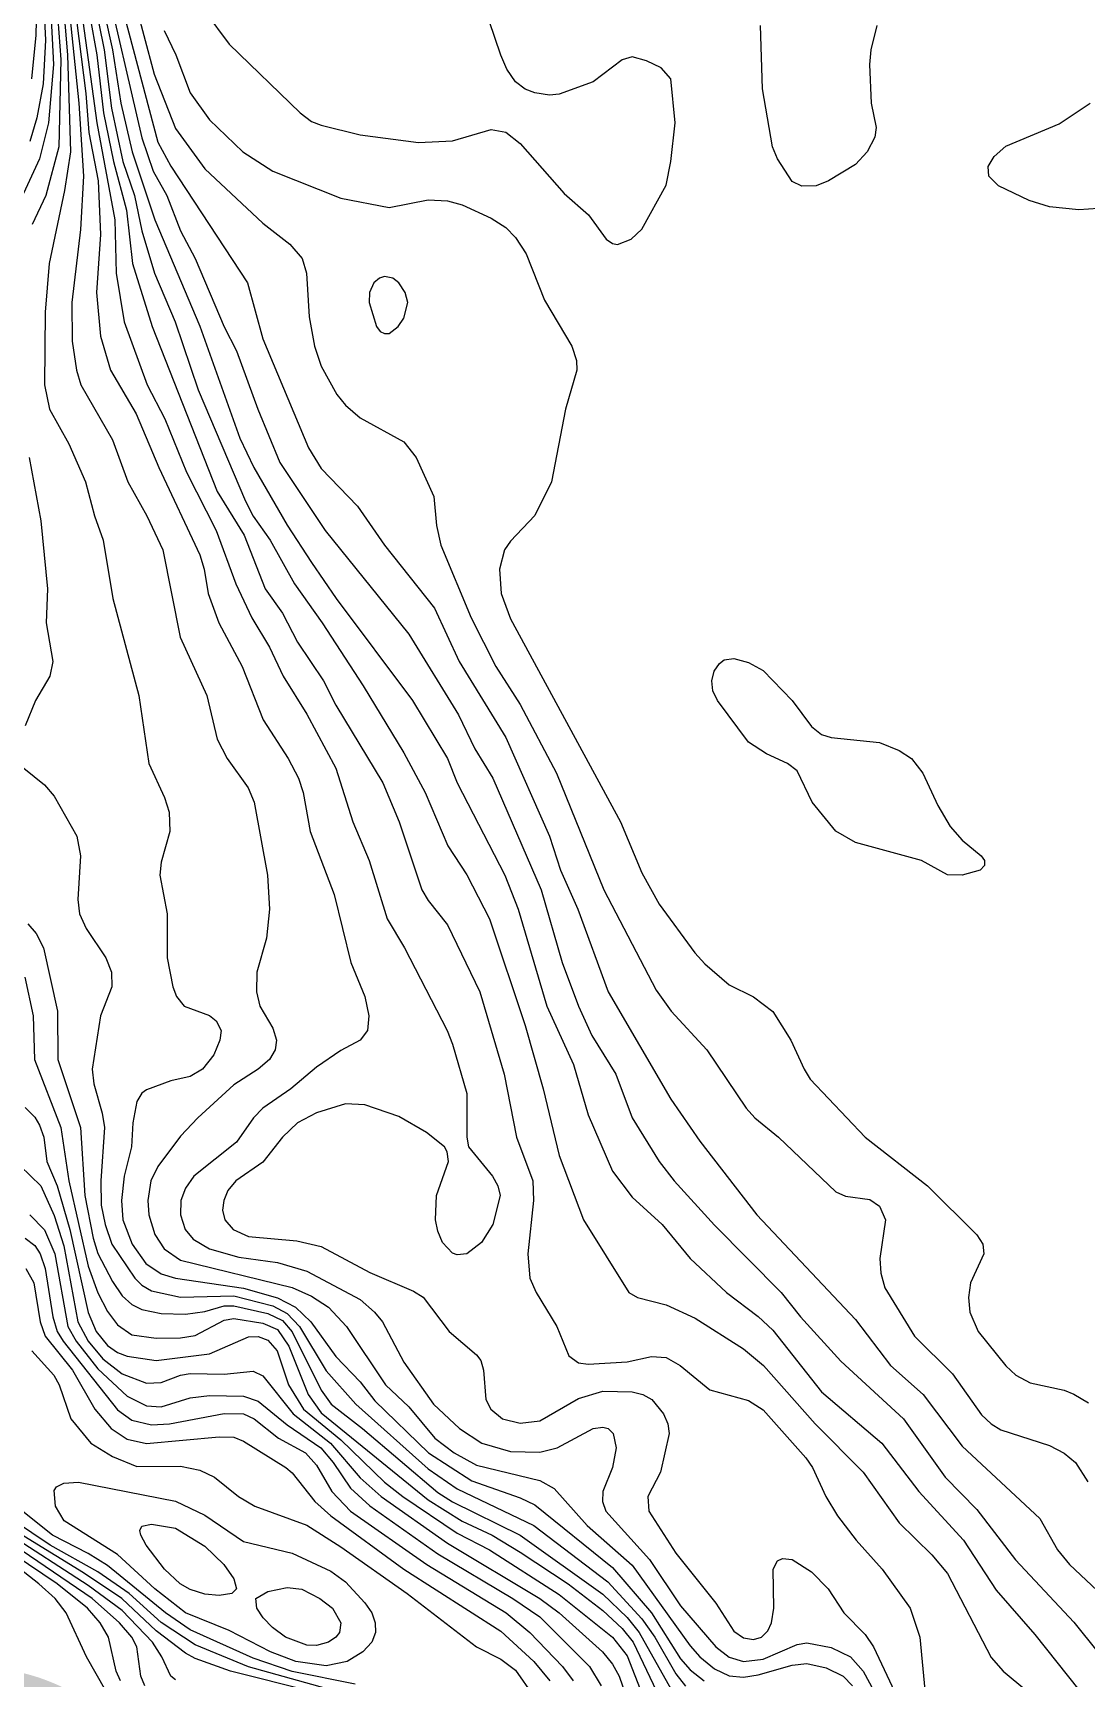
# Model space of a CAD drawing. Extents: x 474277 to 475042, y 254928 to 255625.
# Drawn here: x 474968.91 to 474985.54, y 255284.34 to 255310.33 of the extents above; entities that cross this region are included whole.
import ezdxf

# ---------------------------------------------------------------- set-up
doc = ezdxf.new("R2010")
doc.units = 0
doc.header["$MEASUREMENT"] = 0
doc.layers.add('BaseMapV2_DTM_export_MonNov09090547073261 — entities', color=1, linetype='CONTINUOUS')
doc.styles.get("Standard").update_dxf_attribs({"font": 'romans.shx'})

msp = doc.modelspace()

# ---------------------------------------------------------------- linework, layer by layer
at = {"layer": 'BaseMapV2_DTM_export_MonNov09090547073261 — entities', "color": 15, "linetype": 'Continuous', "true_color": 0xb7484b}
for points in [[(474969.338, 255311.363, 84.5), (474969.456, 255309.983, 84.5), (474969.503, 255308.449, 84.5), (474969.407, 255307.836, 84.5), (474969.165, 255306.686, 84.5), (474969.104, 255305.919, 84.5), (474969.091, 255304.769, 84.5), (474969.17, 255304.386, 84.5), (474969.476, 255303.837, 84.5), (474969.739, 255303.235, 84.5), (474969.881, 255302.699, 84.5), (474970.017, 255302.315, 84.5), (474970.174, 255301.395, 84.5), (474970.581, 255299.862, 84.5), (474970.738, 255298.788, 84.5), (474970.99, 255298.251, 84.5), (474971.061, 255298.021, 84.5), (474971.071, 255297.715, 84.5), (474970.933, 255297.23, 84.5), (474970.915, 255297.025, 84.5), (474971.031, 255296.411, 84.5), (474971.031, 255295.721, 84.5), (474971.121, 255295.261, 84.5), (474971.177, 255295.108, 84.5), (474971.296, 255294.954, 84.5), (474971.7, 255294.808, 84.5), (474971.803, 255294.724, 84.5), (474971.881, 255294.571, 84.5), (474971.861, 255294.418, 84.5), (474971.767, 255294.188, 84.5), (474971.588, 255293.958, 84.5), (474971.393, 255293.843, 84.5), (474971.087, 255293.776, 84.5), (474970.703, 255293.634, 84.5), (474970.627, 255293.579, 84.5), (474970.55, 255293.45, 84.5), (474970.486, 255293.114, 84.5), (474970.466, 255292.731, 84.5), (474970.348, 255292.271, 84.5), (474970.308, 255291.887, 84.5), (474970.331, 255291.581, 84.5), (474970.477, 255291.197, 84.5), (474970.691, 255290.891, 84.5), (474970.933, 255290.726, 84.5), (474971.163, 255290.66, 84.5), (474972.237, 255290.499, 84.5), (474972.773, 255290.347, 84.5), (474973.054, 255290.2, 84.5), (474973.3, 255289.97, 84.5), (474973.694, 255289.419, 84.5), (474974.077, 255289.021, 84.5), (474974.307, 255288.72, 84.5), (474975.157, 255287.9, 84.5), (474975.841, 255287.455, 84.5), (474976.607, 255287.188, 84.5), (474976.837, 255287.079, 84.5), (474978.064, 255286.088, 84.5), (474978.681, 255285.37, 84.5), (474979.138, 255284.645, 84.5), (474979.291, 255284.472, 84.5), (474979.51, 255284.296, 84.5)], [(474969.411, 255311.363, 84.25), (474969.634, 255309.216, 84.25), (474969.707, 255308.066, 84.25), (474969.659, 255307.223, 84.25), (474969.524, 255306.072, 84.25), (474969.532, 255305.459, 84.25), (474969.597, 255304.999, 84.25), (474969.668, 255304.769, 84.25), (474970.166, 255303.899, 84.25), (474970.408, 255303.235, 84.25), (474970.711, 255302.699, 84.25), (474970.961, 255302.162, 84.25), (474971.233, 255300.782, 84.25), (474971.658, 255299.862, 84.25), (474971.821, 255299.172, 84.25), (474971.975, 255298.865, 84.25), (474972.309, 255298.405, 84.25), (474972.402, 255298.175, 84.25), (474972.615, 255297.025, 84.25), (474972.646, 255296.488, 84.25), (474972.599, 255296.028, 84.25), (474972.448, 255295.491, 84.25), (474972.44, 255295.184, 84.25), (474972.494, 255294.954, 84.25), (474972.697, 255294.605, 84.25), (474972.756, 255294.418, 84.25), (474972.737, 255294.264, 84.25), (474972.644, 255294.111, 84.25), (474972.466, 255293.958, 84.25), (474972.083, 255293.712, 84.25), (474971.515, 255293.191, 84.25), (474971.24, 255292.903, 84.25), (474970.88, 255292.424, 84.25), (474970.774, 255292.194, 84.25), (474970.722, 255291.887, 84.25), (474970.742, 255291.657, 84.25), (474970.837, 255291.351, 84.25), (474970.981, 255291.121, 84.25), (474971.24, 255290.941, 84.25), (474973.004, 255290.51, 84.25), (474973.31, 255290.376, 84.25), (474973.577, 255290.2, 84.25), (474973.864, 255289.894, 84.25), (474974.478, 255288.974, 84.25), (474974.844, 255288.629, 84.25), (474975.259, 255288.13, 84.25), (474975.563, 255287.9, 84.25), (474975.917, 255287.704, 84.25), (474976.914, 255287.464, 84.25), (474977.144, 255287.338, 84.25), (474977.663, 255286.75, 84.25), (474978.371, 255286.125, 84.25), (474979.291, 255284.849, 84.25), (474979.444, 255284.678, 84.25), (474979.674, 255284.489, 84.25), (474979.904, 255284.38, 84.25), (474980.134, 255284.357, 84.25), (474980.364, 255284.393, 84.25), (474980.901, 255284.546, 84.25), (474981.131, 255284.57, 84.25), (474981.438, 255284.504, 84.25), (474981.707, 255284.373, 84.25), (474981.852, 255284.22, 84.25)], [(474969.491, 255311.363, 84), (474969.744, 255309.369, 84), (474969.795, 255308.756, 84), (474969.938, 255307.989, 84), (474969.977, 255307.146, 84), (474969.912, 255306.226, 84), (474969.975, 255305.536, 84), (474970.136, 255304.999, 84), (474970.541, 255304.309, 84), (474970.899, 255303.465, 84), (474971.543, 255302.085, 84), (474971.616, 255301.855, 84), (474971.679, 255301.472, 84), (474971.844, 255301.012, 84), (474972.215, 255300.322, 84), (474972.546, 255299.478, 84), (474972.941, 255298.865, 84), (474973.103, 255298.558, 84), (474973.179, 255298.328, 84), (474973.29, 255297.715, 84), (474973.668, 255296.718, 84), (474973.928, 255295.644, 84), (474974.149, 255295.108, 84), (474974.214, 255294.801, 84), (474974.195, 255294.571, 84), (474974.077, 255294.419, 84), (474973.77, 255294.255, 84), (474973.387, 255293.994, 84), (474972.985, 255293.651, 84), (474972.538, 255293.344, 84), (474972.392, 255293.191, 84), (474972.123, 255292.807, 84), (474971.449, 255292.271, 84), (474971.317, 255292.079, 84), (474971.247, 255291.887, 84), (474971.24, 255291.657, 84), (474971.314, 255291.427, 84), (474971.441, 255291.274, 84), (474971.699, 255291.121, 84), (474972.16, 255290.988, 84), (474972.773, 255290.908, 84), (474973.234, 255290.769, 84), (474974.077, 255290.32, 84), (474974.304, 255290.124, 84), (474974.429, 255289.97, 84), (474974.767, 255289.331, 84), (474975.238, 255288.667, 84), (474975.644, 255288.284, 84), (474976.001, 255288.054, 84), (474976.454, 255287.92, 84), (474976.914, 255287.91, 84), (474977.187, 255287.977, 84), (474977.757, 255288.283, 84), (474977.911, 255288.306, 84), (474977.994, 255288.284, 84), (474978.072, 255288.207, 84), (474978.122, 255287.977, 84), (474978.065, 255287.67, 84), (474977.91, 255287.287, 84), (474977.907, 255287.133, 84), (474977.96, 255286.98, 84), (474978.645, 255286.213, 84), (474979.138, 255285.485, 84), (474979.694, 255284.833, 84), (474979.904, 255284.672, 84), (474980.134, 255284.602, 84), (474980.441, 255284.64, 84), (474980.978, 255284.873, 84), (474981.131, 255284.897, 84), (474981.515, 255284.825, 84), (474981.821, 255284.678, 84), (474982.021, 255284.45, 84), (474982.394, 255283.76, 84)], [(474969.58, 255311.363, 83.75), (474969.919, 255308.909, 83.75), (474970.205, 255307.376, 83.75), (474970.222, 255306.532, 83.75), (474970.353, 255305.766, 83.75), (474970.715, 255304.769, 83.75), (474970.991, 255304.232, 83.75), (474971.334, 255303.389, 83.75), (474971.803, 255302.469, 83.75), (474972.116, 255301.625, 83.75), (474972.366, 255301.088, 83.75), (474972.647, 255300.628, 83.75), (474972.862, 255300.168, 83.75), (474973.234, 255299.566, 83.75), (474973.696, 255298.712, 83.75), (474973.96, 255297.868, 83.75), (474974.222, 255297.255, 83.75), (474974.506, 255296.335, 83.75), (474974.777, 255295.874, 83.75), (474975.452, 255294.571, 83.75), (474975.534, 255294.357, 83.75), (474975.763, 255293.574, 83.75), (474975.764, 255292.884, 83.75), (474975.789, 255292.731, 83.75), (474976.168, 255292.271, 83.75), (474976.254, 255292.117, 83.75), (474976.287, 255291.964, 83.75), (474976.175, 255291.504, 83.75), (474975.994, 255291.223, 83.75), (474975.764, 255291.045, 83.75), (474975.61, 255291.026, 83.75), (474975.534, 255291.051, 83.75), (474975.38, 255291.224, 83.75), (474975.304, 255291.399, 83.75), (474975.266, 255291.581, 83.75), (474975.285, 255291.964, 83.75), (474975.471, 255292.501, 83.75), (474975.45, 255292.654, 83.75), (474975.408, 255292.731, 83.75), (474975.127, 255292.961, 83.75), (474974.69, 255293.213, 83.75), (474974.154, 255293.395, 83.75), (474973.847, 255293.41, 83.75), (474973.387, 255293.269, 83.75), (474973.088, 255293.114, 83.75), (474972.85, 255292.885, 83.75), (474972.543, 255292.493, 83.75), (474972.114, 255292.194, 83.75), (474971.986, 255292.041, 83.75), (474971.922, 255291.887, 83.75), (474971.905, 255291.734, 83.75), (474971.938, 255291.581, 83.75), (474972.072, 255291.427, 83.75), (474972.313, 255291.315, 83.75), (474973.08, 255291.249, 83.75), (474973.464, 255291.158, 83.75), (474974.23, 255290.749, 83.75), (474974.92, 255290.453, 83.75), (474975.074, 255290.359, 83.75), (474975.482, 255289.817, 83.75), (474975.917, 255289.45, 83.75), (474975.984, 255289.357, 83.75), (474976.023, 255289.204, 83.75), (474976.062, 255288.744, 83.75), (474976.139, 255288.59, 83.75), (474976.323, 255288.437, 83.75), (474976.607, 255288.371, 83.75), (474976.914, 255288.404, 83.75), (474977.527, 255288.757, 83.75), (474977.911, 255288.873, 83.75), (474978.371, 255288.864, 83.75), (474978.544, 255288.82, 83.75), (474978.686, 255288.744, 83.75), (474978.868, 255288.514, 83.75), (474978.935, 255288.36, 83.75), (474978.955, 255288.207, 83.75), (474978.823, 255287.593, 83.75), (474978.619, 255287.21, 83.75), (474978.634, 255286.98, 83.75), (474979.061, 255286.316, 83.75), (474979.694, 255285.523, 83.75), (474979.981, 255285.082, 83.75), (474980.134, 255284.979, 83.75), (474980.288, 255284.952, 83.75), (474980.414, 255284.986, 83.75), (474980.518, 255285.089, 83.75), (474980.572, 255285.216, 83.75), (474980.609, 255285.447, 83.75), (474980.598, 255286.06, 83.75), (474980.671, 255286.195, 83.75), (474980.748, 255286.231, 83.75), (474980.901, 255286.217, 83.75), (474981.208, 255286.021, 83.75), (474981.47, 255285.753, 83.75), (474981.718, 255285.37, 83.75), (474982.051, 255285.03, 83.75), (474982.182, 255284.833, 83.75), (474982.725, 255283.683, 83.75)], [(474969.789, 255311.286, 83.25), (474970.035, 255310.06, 83.25), (474970.151, 255309.139, 83.25), (474970.331, 255308.296, 83.25), (474970.515, 255307.759, 83.25), (474970.627, 255307.201, 83.25), (474970.829, 255306.532, 83.25), (474971.155, 255305.766, 83.25), (474971.517, 255304.692, 83.25), (474972.266, 255302.929, 83.25), (474972.39, 255302.693, 83.25), (474972.656, 255302.315, 83.25), (474973.041, 255301.625, 83.25), (474973.478, 255301.012, 83.25), (474974.126, 255300.015, 83.25), (474974.767, 255298.957, 83.25), (474975.102, 255298.328, 83.25), (474975.462, 255297.485, 83.25), (474975.764, 255297.029, 83.25), (474976.121, 255296.335, 83.25), (474976.682, 255294.648, 83.25), (474976.97, 255293.651, 83.25), (474977.221, 255292.596, 83.25), (474977.607, 255291.581, 83.25), (474978.323, 255290.43, 83.25), (474978.459, 255290.354, 83.25), (474978.908, 255290.24, 83.25), (474979.368, 255290.029, 83.25), (474980.134, 255289.543, 83.25), (474980.448, 255289.28, 83.25), (474981.261, 255288.36, 83.25), (474982.024, 255287.593, 83.25), (474982.588, 255286.793, 83.25), (474983.108, 255286.29, 83.25), (474983.355, 255285.994, 83.25), (474984.045, 255284.669, 83.25), (474984.232, 255284.45, 83.25), (474984.608, 255284.143, 83.25)], [(474970.025, 255311.286, 82.75), (474970.627, 255308.673, 82.75), (474970.807, 255308.143, 82.75), (474971.027, 255307.759, 82.75), (474971.24, 255307.201, 82.75), (474971.471, 255306.763, 82.75), (474971.93, 255305.686, 82.75), (474972.126, 255305.306, 82.75), (474972.459, 255304.386, 82.75), (474972.808, 255303.542, 82.75), (474973.527, 255302.469, 82.75), (474974.844, 255300.832, 82.75), (474975.632, 255299.555, 82.75), (474975.89, 255299.018, 82.75), (474976.172, 255298.558, 82.75), (474976.936, 255296.795, 82.75), (474977.267, 255295.644, 82.75), (474977.528, 255294.954, 82.75), (474977.738, 255294.494, 82.75), (474978.113, 255293.881, 82.75), (474978.374, 255293.191, 82.75), (474978.801, 255292.501, 82.75), (474979.034, 255292.194, 82.75), (474979.674, 255291.495, 82.75), (474980.726, 255290.43, 82.75), (474981.033, 255290.047, 82.75), (474981.668, 255289.35, 82.75), (474982.659, 255288.437, 82.75), (474983.315, 255287.517, 82.75), (474983.815, 255287.005, 82.75), (474984.428, 255286.209, 82.75), (474985.348, 255285.225, 82.75), (474985.732, 255284.746, 82.75)], [(474970.171, 255311.286, 82.5), (474970.884, 255308.603, 82.5), (474971.087, 255308.221, 82.5), (474972.299, 255306.379, 82.5), (474972.543, 255305.498, 82.5), (474973.262, 255303.772, 82.5), (474973.464, 255303.448, 82.5), (474974.035, 255302.852, 82.5), (474974.46, 255302.239, 82.5), (474975.249, 255301.242, 82.5), (474975.641, 255300.398, 82.5), (474976.377, 255299.196, 82.5), (474977.07, 255297.638, 82.5), (474977.239, 255297.101, 82.5), (474977.514, 255296.488, 82.5), (474977.992, 255295.184, 82.5), (474978.984, 255293.484, 82.5), (474979.444, 255292.821, 82.5), (474980.343, 255291.657, 82.5), (474981.898, 255290.007, 82.5), (474982.453, 255289.28, 82.5), (474982.971, 255288.82, 82.5), (474983.585, 255288.004, 82.5), (474984.812, 255286.862, 82.5), (474985.092, 255286.367, 82.5), (474985.28, 255286.137, 82.5), (474986.422, 255285.063, 82.5)], [(474969.697, 255311.21, 83.5), (474969.917, 255309.983, 83.5), (474970.026, 255309.063, 83.5), (474970.184, 255308.296, 83.5), (474970.386, 255307.529, 83.5), (474970.483, 255306.686, 83.5), (474970.792, 255305.689, 83.5), (474971.82, 255303.082, 83.5), (474972.248, 255302.392, 83.5), (474972.578, 255301.549, 83.5), (474972.851, 255301.165, 83.5), (474973.089, 255300.705, 83.5), (474973.501, 255300.092, 83.5), (474973.694, 255299.709, 83.5), (474974.436, 255298.481, 83.5), (474974.691, 255297.868, 83.5), (474975.05, 255296.795, 83.5), (474975.15, 255296.624, 83.5), (474975.457, 255296.242, 83.5), (474975.97, 255295.184, 83.5), (474976.352, 255293.881, 83.5), (474976.548, 255292.884, 83.5), (474976.803, 255292.194, 83.5), (474976.814, 255291.887, 83.5), (474976.725, 255291.044, 83.5), (474976.755, 255290.66, 83.5), (474976.855, 255290.43, 83.5), (474977.185, 255289.894, 83.5), (474977.371, 255289.434, 83.5), (474977.527, 255289.322, 83.5), (474977.681, 255289.299, 83.5), (474978.294, 255289.337, 83.5), (474978.678, 255289.424, 83.5), (474978.908, 255289.408, 83.5), (474979.131, 255289.28, 83.5), (474979.598, 255288.895, 83.5), (474980.211, 255288.727, 83.5), (474980.441, 255288.578, 83.5), (474981.118, 255287.823, 83.5), (474981.223, 255287.67, 83.5), (474981.433, 255287.21, 83.5), (474981.617, 255286.903, 83.5), (474981.911, 255286.52, 83.5), (474982.319, 255286.06, 83.5), (474982.762, 255285.447, 83.5), (474982.914, 255284.986, 83.5), (474983.012, 255283.99, 83.5)], [(474969.915, 255311.21, 83), (474970.167, 255310.06, 83), (474970.297, 255309.216, 83), (474970.476, 255308.449, 83), (474970.836, 255307.376, 83), (474971.547, 255305.694, 83), (474972.177, 255303.925, 83), (474972.397, 255303.465, 83), (474972.927, 255302.55, 83), (474973.31, 255301.961, 83), (474973.7, 255301.395, 83), (474974.902, 255299.785, 83), (474975.457, 255298.865, 83), (474975.611, 255298.481, 83), (474976.36, 255297.025, 83), (474976.574, 255296.488, 83), (474977.025, 255294.954, 83), (474977.449, 255294.034, 83), (474977.681, 255293.239, 83), (474978.063, 255292.347, 83), (474978.371, 255291.936, 83), (474978.845, 255291.504, 83), (474979.287, 255290.967, 83), (474979.862, 255290.43, 83), (474980.364, 255290.051, 83), (474980.594, 255289.836, 83), (474981.361, 255288.862, 83), (474982.315, 255288.054, 83), (474982.901, 255287.287, 83), (474983.605, 255286.52, 83), (474984.122, 255285.733, 83), (474984.735, 255285.029, 83), (474985.425, 255284.156, 83)], [(474969.188, 255310.75, 85), (474969.234, 255309.83, 85), (474969.158, 255308.909, 85), (474969.016, 255308.338, 85), (474968.532, 255307.299, 85)], [(474969.081, 255310.75, 85.25), (474969.106, 255310.213, 85.25), (474969.07, 255309.523, 85.25), (474968.972, 255308.986, 85.25), (474968.863, 255308.615, 85.25)], [(474968.964, 255310.75, 85.5), (474968.956, 255310.29, 85.5), (474968.888, 255309.6, 85.5)], [(474969.286, 255310.75, 84.75), (474969.352, 255309.906, 84.75), (474969.317, 255308.526, 84.75), (474969.114, 255307.759, 84.75), (474968.896, 255307.299, 84.75)], [(474970.497, 255310.903, 82.25), (474970.827, 255309.676, 82.25), (474971.163, 255308.816, 82.25), (474971.623, 255308.179, 82.25), (474972.543, 255307.322, 82.25), (474972.965, 255306.993, 82.25), (474973.162, 255306.763, 82.25), (474973.229, 255306.532, 82.25), (474973.271, 255305.842, 82.25), (474973.354, 255305.382, 82.25), (474973.464, 255305.066, 82.25), (474973.707, 255304.616, 82.25), (474973.847, 255304.448, 82.25), (474974.077, 255304.246, 82.25), (474974.767, 255303.87, 82.25), (474974.963, 255303.619, 82.25), (474975.243, 255303.005, 82.25), (474975.282, 255302.545, 82.25), (474975.351, 255302.239, 82.25), (474975.832, 255301.088, 82.25), (474976.222, 255300.322, 82.25), (474976.607, 255299.718, 82.25), (474977.177, 255298.635, 82.25), (474977.926, 255296.795, 82.25), (474978.754, 255295.208, 82.25), (474978.991, 255294.878, 82.25), (474979.551, 255294.264, 82.25), (474980.176, 255293.344, 82.25), (474980.309, 255293.191, 82.25), (474980.683, 255292.884, 82.25), (474981.591, 255292.023, 82.25), (474981.745, 255291.952, 82.25), (474982.128, 255291.902, 82.25), (474982.281, 255291.798, 82.25), (474982.374, 255291.581, 82.25), (474982.286, 255290.967, 82.25), (474982.3, 255290.737, 82.25), (474982.363, 255290.507, 82.25), (474982.83, 255289.74, 82.25), (474983.431, 255289.148, 82.25), (474983.892, 255288.502, 82.25), (474984.042, 255288.36, 82.25), (474984.198, 255288.264, 82.25), (474984.965, 255288.018, 82.25), (474985.195, 255287.894, 82.25), (474985.375, 255287.747, 82.25), (474985.567, 255287.44, 82.25)], [(474971.623, 255310.664, 81.75), (474972.007, 255310.151, 81.75), (474973.129, 255309.063, 81.75), (474973.31, 255308.93, 81.75), (474973.464, 255308.869, 81.75), (474974.077, 255308.717, 81.75), (474974.997, 255308.598, 81.75), (474975.534, 255308.624, 81.75), (474976.147, 255308.8, 81.75), (474976.377, 255308.76, 81.75), (474976.607, 255308.579, 81.75), (474977.297, 255307.789, 81.75), (474977.684, 255307.453, 81.75), (474977.961, 255307.069, 81.75), (474978.064, 255307.001, 81.75), (474978.141, 255306.987, 81.75)], [(474978.141, 255306.987, 81.75), (474978.356, 255307.069, 81.75), (474978.524, 255307.23, 81.75), (474978.908, 255307.923, 81.75), (474978.985, 255308.296, 81.75), (474979.05, 255308.909, 81.75), (474978.985, 255309.6, 81.75), (474978.831, 255309.776, 81.75), (474978.601, 255309.886, 81.75), (474978.371, 255309.948, 81.75), (474978.217, 255309.901, 81.75), (474977.757, 255309.554, 81.75), (474977.221, 255309.359, 81.75), (474977.067, 255309.345, 81.75), (474976.837, 255309.379, 81.75), (474976.684, 255309.439, 81.75), (474976.531, 255309.557, 81.75), (474976.396, 255309.753, 81.75), (474976.301, 255309.974, 81.75), (474976.114, 255310.52, 81.75)], [(474970.982, 255310.366, 82), (474971.164, 255309.983, 82), (474971.393, 255309.382, 82), (474971.7, 255308.956, 82), (474972.226, 255308.449, 82), (474972.697, 255308.142, 82), (474973.77, 255307.716, 82), (474974.537, 255307.571, 82), (474975.15, 255307.691, 82), (474975.457, 255307.674, 82), (474975.687, 255307.611, 82), (474976.147, 255307.401, 82), (474976.377, 255307.255, 82), (474976.531, 255307.096, 82), (474976.699, 255306.839, 82), (474976.991, 255306.104, 82), (474977.421, 255305.382, 82), (474977.494, 255305.152, 82), (474977.499, 255304.999, 82), (474977.323, 255304.386, 82), (474977.099, 255303.235, 82), (474976.837, 255302.707, 82), (474976.454, 255302.3, 82), (474976.359, 255302.162, 82), (474976.28, 255301.855, 82), (474976.307, 255301.472, 82), (474976.454, 255301.073, 82), (474978.187, 255297.868, 82), (474978.524, 255297.063, 82), (474978.802, 255296.565, 82), (474979.363, 255295.798, 82), (474979.521, 255295.626, 82), (474979.904, 255295.29, 82), (474980.288, 255295.102, 82), (474980.594, 255294.872, 82), (474980.878, 255294.418, 82), (474981.088, 255293.958, 82), (474981.187, 255293.804, 82), (474982.054, 255292.884, 82), (474983.036, 255292.117, 82), (474983.815, 255291.345, 82), (474983.909, 255291.197, 82), (474983.929, 255291.044, 82), (474983.716, 255290.584, 82), (474983.684, 255290.354, 82), (474983.708, 255290.124, 82), (474983.836, 255289.817, 82), (474984.275, 255289.273, 82), (474984.431, 255289.127, 82), (474984.658, 255289.005, 82), (474985.195, 255288.888, 82), (474985.348, 255288.827, 82), (474985.578, 255288.687, 82)], [(474981.281, 255307.913, 82), (474981.055, 255307.907, 82), (474980.901, 255307.979, 82), (474980.671, 255308.34, 82), (474980.589, 255308.526, 82), (474980.431, 255309.446, 82), (474980.401, 255310.443, 82)], [(474982.237, 255310.443, 82), (474982.145, 255310.06, 82), (474982.122, 255309.83, 82), (474982.149, 255309.216, 82), (474982.229, 255308.833, 82), (474982.206, 255308.679, 82), (474982.087, 255308.449, 82), (474981.898, 255308.249, 82), (474981.474, 255307.989, 82), (474981.281, 255307.913, 82)], [(474986.038, 255307.574, 82), (474985.425, 255307.531, 82), (474984.965, 255307.581, 82), (474984.642, 255307.683, 82), (474984.161, 255307.913, 82), (474984.005, 255308.066, 82), (474983.993, 255308.219, 82), (474984.092, 255308.373, 82), (474984.275, 255308.54, 82), (474985.118, 255308.893, 82), (474985.608, 255309.216, 82)], [(474974.537, 255305.581, 82), (474974.678, 255305.689, 82), (474974.767, 255305.821, 82), (474974.829, 255306.072, 82), (474974.786, 255306.226, 82), (474974.69, 255306.38, 82), (474974.595, 255306.456, 82), (474974.46, 255306.479, 82), (474974.384, 255306.456, 82), (474974.292, 255306.379, 82), (474974.224, 255306.226, 82), (474974.219, 255306.072, 82), (474974.334, 255305.689, 82), (474974.395, 255305.612, 82), (474974.46, 255305.578, 82), (474974.537, 255305.581, 82)], [(474968.85, 255303.619, 84.75), (474969.032, 255302.622, 84.75), (474969.141, 255301.549, 84.75), (474969.118, 255301.012, 84.75), (474969.226, 255300.398, 84.75), (474969.177, 255300.168, 84.75), (474968.951, 255299.785, 84.75), (474968.786, 255299.382, 84.75)], [(474983.587, 255297.025, 82), (474983.355, 255297.028, 82), (474982.945, 255297.255, 82), (474981.898, 255297.539, 82), (474981.591, 255297.72, 82), (474981.216, 255298.175, 82), (474980.978, 255298.672, 82), (474980.825, 255298.788, 82), (474980.493, 255298.942, 82), (474980.211, 255299.126, 82), (474979.72, 255299.785, 82), (474979.646, 255299.938, 82), (474979.629, 255300.092, 82), (474979.67, 255300.245, 82), (474979.751, 255300.369, 82), (474979.828, 255300.427, 82), (474979.981, 255300.449, 82), (474980.211, 255300.385, 82), (474980.441, 255300.256, 82), (474980.899, 255299.785, 82), (474981.208, 255299.375, 82), (474981.361, 255299.245, 82), (474981.515, 255299.196, 82), (474982.281, 255299.121, 82), (474982.588, 255298.993, 82), (474982.783, 255298.865, 82), (474982.965, 255298.635, 82), (474983.201, 255298.127, 82), (474983.398, 255297.791, 82), (474983.585, 255297.578, 82), (474983.887, 255297.331, 82), (474983.935, 255297.255, 82), (474983.937, 255297.178, 82), (474983.869, 255297.101, 82), (474983.587, 255297.025, 82)], [(474968.768, 255298.712, 84.75), (474969.093, 255298.453, 84.75), (474969.246, 255298.273, 84.75), (474969.605, 255297.638, 84.75), (474969.66, 255297.331, 84.75), (474969.621, 255296.641, 84.75), (474969.646, 255296.411, 84.75), (474969.748, 255296.181, 84.75), (474970.06, 255295.721, 84.75), (474970.15, 255295.491, 84.75), (474970.157, 255295.261, 84.75), (474969.976, 255294.801, 84.75), (474969.845, 255293.958, 84.75), (474969.873, 255293.728, 84.75), (474970.005, 255293.267, 84.75), (474970.04, 255293.037, 84.75), (474969.981, 255292.194, 84.75), (474969.985, 255291.811, 84.75), (474970.05, 255291.504, 84.75), (474970.156, 255291.197, 84.75), (474970.517, 255290.66, 84.75), (474970.627, 255290.55, 84.75), (474970.78, 255290.461, 84.75), (474971.24, 255290.36, 84.75), (474972.083, 255290.378, 84.75), (474972.697, 255290.222, 84.75), (474972.927, 255290.103, 84.75), (474973.119, 255289.894, 84.75), (474973.54, 255289.196, 84.75), (474974.009, 255288.667, 84.75), (474975.15, 255287.647, 84.75), (474975.61, 255287.329, 84.75), (474976.821, 255286.75, 84.75), (474977.987, 255285.86, 84.75), (474978.524, 255285.28, 84.75), (474978.731, 255284.986, 84.75), (474979.061, 255284.409, 84.75), (474979.214, 255284.212, 84.75)], [(474968.829, 255296.258, 85), (474968.963, 255296.105, 85), (474969.076, 255295.874, 85), (474969.297, 255294.878, 85), (474969.304, 255294.111, 85), (474969.661, 255293.037, 85), (474969.73, 255291.964, 85), (474969.86, 255291.289, 85), (474969.936, 255291.047, 85), (474970.166, 255290.608, 85), (474970.32, 255290.382, 85), (474970.473, 255290.241, 85), (474970.627, 255290.163, 85), (474970.933, 255290.103, 85), (474971.317, 255290.091, 85), (474971.623, 255290.13, 85), (474971.93, 255290.223, 85), (474972.083, 255290.223, 85), (474972.62, 255290.1, 85), (474972.85, 255289.992, 85), (474973.004, 255289.809, 85), (474973.464, 255288.891, 85), (474973.621, 255288.667, 85), (474974.115, 255288.284, 85), (474975.304, 255287.271, 85), (474975.534, 255287.128, 85), (474976.607, 255286.6, 85), (474977.911, 255285.668, 85), (474978.294, 255285.297, 85), (474978.485, 255285.063, 85), (474978.984, 255284.174, 85)], [(474968.782, 255295.414, 85.25), (474968.911, 255294.801, 85.25), (474968.936, 255294.111, 85.25), (474969.351, 255293.037, 85.25), (474969.479, 255292.194, 85.25), (474969.783, 255290.848, 85.25), (474969.936, 255290.429, 85.25), (474970.09, 255290.131, 85.25), (474970.243, 255289.919, 85.25), (474970.473, 255289.766, 85.25), (474970.857, 255289.713, 85.25), (474971.24, 255289.718, 85.25), (474971.47, 255289.754, 85.25), (474971.93, 255289.993, 85.25), (474972.083, 255290.024, 85.25), (474972.543, 255289.949, 85.25), (474972.773, 255289.847, 85.25), (474972.951, 255289.587, 85.25), (474973.255, 255288.82, 85.25), (474973.464, 255288.53, 85.25), (474975.15, 255287.158, 85.25), (474975.687, 255286.822, 85.25), (474976.16, 255286.597, 85.25), (474976.607, 255286.33, 85.25), (474977.363, 255285.83, 85.25), (474977.911, 255285.407, 85.25), (474978.217, 255285.125, 85.25), (474978.391, 255284.91, 85.25), (474978.863, 255283.913, 85.25)], [(474973.54, 255284.176, 86.5), (474972.313, 255284.52, 86.5), (474971.47, 255284.868, 86.5), (474970.933, 255285.221, 86.5), (474970.428, 255285.677, 86.5), (474969.936, 255286.02, 86.5), (474969.181, 255286.443, 86.5), (474968.326, 255287.016, 86.5), (474965.566, 255288.176, 86.5), (474964.799, 255288.452, 86.5), (474963.266, 255289.306, 86.5), (474962.192, 255289.851, 86.5), (474961.195, 255290.273, 86.5), (474960.352, 255290.683, 86.5), (474959.585, 255290.956, 86.5), (474958.818, 255291.4, 86.5), (474958.435, 255291.665, 86.5), (474957.668, 255291.938, 86.5), (474956.748, 255292.367, 86.5), (474956.288, 255292.672, 86.5), (474956.14, 255292.807, 86.5), (474955.828, 255293.365, 86.5), (474955.598, 255293.635, 86.5)], [(474968.786, 255293.357, 85.5), (474968.94, 255293.203, 85.5), (474969.016, 255293.077, 85.5), (474969.081, 255292.884, 85.5), (474969.13, 255292.501, 85.5), (474969.292, 255292.117, 85.5), (474969.494, 255291.427, 85.5), (474969.783, 255290.116, 85.5), (474969.911, 255289.817, 85.5), (474970.09, 255289.593, 85.5), (474970.243, 255289.485, 85.5), (474970.397, 255289.425, 85.5), (474970.857, 255289.36, 85.5), (474971.7, 255289.463, 85.5), (474972.313, 255289.733, 85.5), (474972.467, 255289.738, 85.5), (474972.62, 255289.682, 85.5), (474972.767, 255289.51, 85.5), (474972.946, 255288.974, 85.5), (474973.183, 255288.59, 85.5), (474973.77, 255288.103, 85.5), (474974.46, 255287.436, 85.5), (474974.749, 255287.21, 85.5), (474975.61, 255286.633, 85.5), (474976.118, 255286.367, 85.5), (474977.221, 255285.663, 85.5), (474978.065, 255284.986, 85.5), (474978.294, 255284.694, 85.5), (474978.659, 255283.76, 85.5)], [(474968.71, 255292.435, 85.75), (474969.035, 255292.117, 85.75), (474969.246, 255291.647, 85.75), (474969.4, 255291.168, 85.75), (474969.621, 255289.97, 85.75), (474969.782, 255289.664, 85.75), (474970.013, 255289.382, 85.75), (474970.32, 255289.147, 85.75), (474970.703, 255289.001, 85.75), (474970.933, 255289.009, 85.75), (474971.24, 255289.127, 85.75), (474971.393, 255289.151, 85.75), (474971.93, 255289.14, 85.75), (474972.39, 255289.189, 85.75), (474972.543, 255289.118, 85.75), (474973.017, 255288.514, 85.75), (474973.608, 255288.054, 85.75), (474974.077, 255287.506, 85.75), (474974.408, 255287.21, 85.75), (474975.457, 255286.475, 85.75), (474976.914, 255285.599, 85.75), (474977.22, 255285.37, 85.75), (474977.906, 255284.756, 85.75), (474978.064, 255284.56, 85.75), (474978.169, 255284.373, 85.75), (474978.378, 255283.76, 85.75)], [(474968.863, 255291.659, 86), (474969.093, 255291.422, 86), (474969.255, 255291.044, 86), (474969.461, 255289.894, 86), (474969.591, 255289.664, 86), (474969.936, 255289.227, 86), (474970.397, 255288.793, 86), (474970.703, 255288.641, 86), (474970.933, 255288.625, 86), (474971.393, 255288.771, 86), (474971.7, 255288.807, 86), (474972.237, 255288.796, 86), (474972.467, 255288.714, 86), (474972.927, 255288.34, 86), (474973.455, 255287.977, 86), (474973.652, 255287.747, 86), (474973.924, 255287.342, 86), (474974.23, 255287.064, 86), (474975.304, 255286.307, 86), (474976.487, 255285.6, 86), (474976.914, 255285.307, 86), (474977.698, 255284.526, 86), (474977.886, 255284.22, 86)], [(474968.786, 255291.291, 86.25), (474968.94, 255291.173, 86.25), (474969.024, 255291.044, 86.25), (474969.105, 255290.814, 86.25), (474969.225, 255290.047, 86.25), (474969.293, 255289.817, 86.25), (474969.386, 255289.664, 86.25), (474970.243, 255288.578, 86.25), (474970.473, 255288.415, 86.25), (474970.78, 255288.342, 86.25), (474971.066, 255288.36, 86.25), (474971.93, 255288.52, 86.25), (474972.237, 255288.514, 86.25), (474972.405, 255288.437, 86.25), (474972.787, 255288.13, 86.25), (474973.212, 255287.9, 86.25), (474973.387, 255287.705, 86.25), (474973.628, 255287.287, 86.25), (474973.924, 255286.976, 86.25), (474975.13, 255286.137, 86.25), (474976.383, 255285.37, 86.25), (474976.759, 255285.063, 86.25), (474977.271, 255284.526, 86.25), (474977.442, 255284.296, 86.25)], [(474968.8, 255290.814, 86.5), (474968.925, 255290.584, 86.5), (474969.022, 255289.97, 86.5), (474969.101, 255289.74, 86.5), (474969.537, 255289.204, 86.5), (474969.887, 255288.59, 86.5), (474970.147, 255288.284, 86.5), (474970.397, 255288.114, 86.5), (474970.703, 255288.047, 86.5), (474971.853, 255288.154, 86.5), (474972.083, 255288.146, 86.5), (474972.237, 255288.084, 86.5), (474972.904, 255287.67, 86.5), (474973.004, 255287.584, 86.5), (474973.364, 255287.133, 86.5), (474973.613, 255286.903, 86.5), (474974.767, 255286.06, 86.5), (474976.301, 255285.084, 86.5), (474976.82, 255284.603, 86.5), (474977.075, 255284.296, 86.5)], [(474968.894, 255289.51, 86.75), (474969.24, 255289.127, 86.75), (474969.322, 255288.974, 86.75), (474969.509, 255288.437, 86.75), (474969.824, 255288.054, 86.75), (474970.166, 255287.841, 86.75), (474970.55, 255287.684, 86.75), (474971.24, 255287.687, 86.75), (474971.547, 255287.628, 86.75), (474971.776, 255287.517, 86.75), (474972.157, 255287.21, 86.75), (474972.416, 255287.057, 86.75), (474973.234, 255286.756, 86.75), (474973.77, 255286.416, 86.75), (474974.818, 255285.677, 86.75), (474975.917, 255284.834, 86.75), (474976.301, 255284.64, 86.75), (474976.531, 255284.466, 86.75), (474976.809, 255284.066, 86.75)], [(474973.871, 255284.603, 87), (474973.54, 255284.534, 87), (474973.061, 255284.603, 87), (474972.661, 255284.756, 87), (474972.007, 255285.092, 87), (474971.317, 255285.373, 87), (474970.834, 255285.753, 87), (474970.243, 255286.293, 87), (474969.404, 255286.827, 87), (474969.267, 255287.057, 87), (474969.246, 255287.304, 87), (474969.282, 255287.363, 87), (474969.4, 255287.421, 87), (474969.63, 255287.434, 87), (474971.163, 255287.138, 87), (474971.623, 255286.917, 87), (474972.237, 255286.499, 87), (474973.004, 255286.317, 87), (474973.617, 255286.032, 87), (474973.847, 255285.861, 87), (474974.154, 255285.53, 87), (474974.261, 255285.37, 87), (474974.313, 255285.216, 87), (474974.319, 255285.063, 87), (474974.26, 255284.91, 87), (474974.119, 255284.756, 87), (474973.871, 255284.603, 87)], [(474973.31, 255284.128, 86.25), (474972.032, 255284.45, 86.25), (474971.47, 255284.651, 86.25), (474971.317, 255284.734, 86.25), (474970.857, 255285.089, 86.25), (474970.313, 255285.6, 86.25), (474969.706, 255286.007, 86.25), (474968.326, 255286.852, 86.25)], [(474974, 255284.246, 86.75), (474973.004, 255284.444, 86.75), (474972.39, 255284.659, 86.75), (474971.393, 255285.105, 86.75), (474971.004, 255285.37, 86.75), (474970.09, 255286.119, 86.75), (474969.783, 255286.312, 86.75), (474969.219, 255286.597, 86.75), (474968.647, 255287.057, 86.75)], [(474970.063, 255284.143, 85.25), (474969.758, 255284.68, 85.25), (474969.437, 255285.37, 85.25), (474969.26, 255285.6, 85.25), (474969.004, 255285.83, 85.25), (474968.707, 255286.06, 85.25), (474968.403, 255286.24, 85.25), (474967.271, 255286.673, 85.25), (474966.946, 255286.76, 85.25), (474966.855, 255286.75, 85.25), (474966.76, 255286.673, 85.25), (474966.63, 255285.83, 85.25), (474966.363, 255285.293, 85.25), (474966.316, 255285.063, 85.25), (474966.363, 255284.833, 85.25), (474966.582, 255284.22, 85.25)], [(474971.163, 255284.313, 86), (474971.085, 255284.373, 86), (474970.945, 255284.68, 86), (474970.798, 255284.91, 86), (474970.32, 255285.412, 86), (474969.783, 255285.805, 86), (474968.48, 255286.645, 86)], [(474972.051, 255285.677, 87.25), (474971.853, 255285.647, 87.25), (474971.623, 255285.668, 87.25), (474971.393, 255285.742, 87.25), (474971.237, 255285.83, 87.25), (474970.989, 255286.06, 87.25), (474970.696, 255286.443, 87.25), (474970.613, 255286.597, 87.25), (474970.598, 255286.673, 87.25), (474970.627, 255286.739, 87.25), (474970.78, 255286.775, 87.25), (474971.163, 255286.711, 87.25), (474971.623, 255286.427, 87.25), (474971.926, 255286.137, 87.25), (474972.081, 255285.907, 87.25), (474972.125, 255285.753, 87.25), (474972.051, 255285.677, 87.25)], [(474970.291, 255284.296, 85.5), (474970.223, 255284.45, 85.5), (474970.102, 255284.986, 85.5), (474969.974, 255285.216, 85.5), (474969.769, 255285.447, 85.5), (474969.295, 255285.83, 85.5), (474968.382, 255286.443, 85.5)], [(474970.678, 255284.22, 85.75), (474970.614, 255284.373, 85.75), (474970.551, 255284.833, 85.75), (474970.474, 255284.986, 85.75), (474970.277, 255285.216, 85.75), (474969.846, 255285.6, 85.75), (474968.491, 255286.52, 85.75)], [(474973.577, 255284.91, 87.25), (474973.387, 255284.858, 87.25), (474973.234, 255284.863, 87.25), (474972.9, 255284.986, 87.25), (474972.692, 255285.14, 87.25), (474972.544, 255285.293, 87.25), (474972.445, 255285.447, 87.25), (474972.428, 255285.6, 87.25), (474972.62, 255285.711, 87.25), (474972.927, 255285.772, 87.25), (474973.157, 255285.744, 87.25), (474973.441, 255285.6, 87.25), (474973.639, 255285.447, 87.25), (474973.771, 255285.216, 87.25), (474973.749, 255285.063, 87.25), (474973.694, 255284.986, 87.25), (474973.577, 255284.91, 87.25)]]:
    msp.add_polyline3d(points, dxfattribs=at)

# ---------------------------------------------------------------- texts
at = {"layer": 'BaseMapV2_DTM_export_MonNov09090547073261 — entities', "color": 250, "true_color": 0x323232, "insert": (474963.13, 255264.165), "char_height": 0.2, "width": 17.61571, "attachment_point": 7, "rotation": 62.4333}
msp.add_mtext('\\fOpen Sans|i0|b0;\\H7.02279;85\\~m', dxfattribs=at)

doc.saveas('drawing.dxf')
